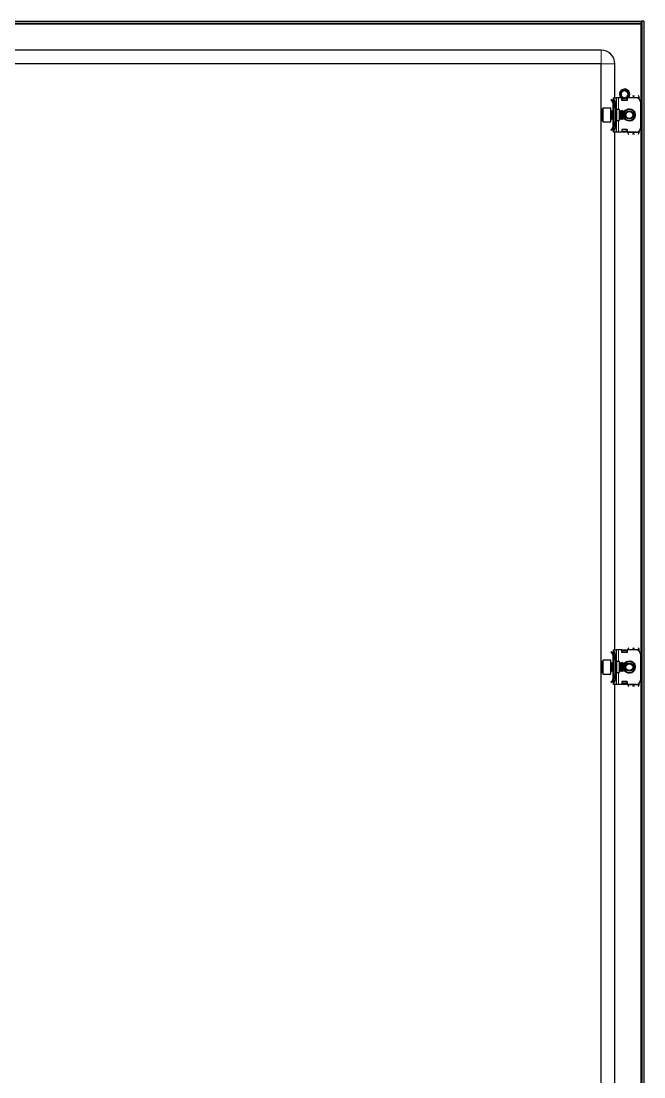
# Model space of a CAD drawing. Header units: millimetres. Extents: x -389 to 1844, y -624 to 1170.
# Drawn here: x 1393 to 1844, y 273 to 1038 of the extents above; entities that cross this region are included whole.
import ezdxf

# ---------------------------------------------------------------- set-up
doc = ezdxf.new("R2010")
doc.units = ezdxf.units.MM

msp = doc.modelspace()

# ---------------------------------------------------------------- linework, layer by layer
at = {"color": 7, "linetype": 'Continuous', "lineweight": 25}
for p, q in [((899.54, 1037.85), (1842.14, 1037.85)), ((899.54, 1036.35), (1842.14, 1036.35)), ((1841.98, 1036.35), (1841.74, 1035.75)), ((1842.14, 1036.35), (1842.14, 1037.85)), ((1842.34, 1037.85), (1842.34, -523.15)), ((1843.84, 1037.85), (1842.34, 1037.85)), ((1843.84, 1037.85), (1843.84, -523.15)), ((1812.84, 1016.85), (1383.34, 1016.85)), ((1812.84, 1006.85), (928.84, 1006.85)), ((1812.84, -492.15), (1812.84, 1006.85)), ((1822.84, 982.35), (1822.84, 1006.85)), ((1827.64, 986.89), (1827.61, 986.85)), ((1828.22, 987.38), (1828.42, 987.49)), ((1828.39, 987.48), (1828.35, 987.46)), ((1828.4, 987.41), (1828.35, 987.46)), ((1828.39, 987.48), (1828.62, 987.56)), ((1828.58, 987.57), (1828.53, 987.55)), ((1828.77, 987.65), (1828.72, 987.64)), ((1828.77, 987.65), (1828.99, 987.73)), ((1828.96, 987.72), (1828.91, 987.71)), ((1829.15, 987.77), (1829.1, 987.76)), ((1830.04, 987.85), (1829.29, 987.78)), ((1831.54, 987.33), (1831.49, 987.36)), ((1831.7, 987.21), (1831.66, 987.24)), ((1831.86, 987.07), (1831.82, 987.11)), ((1832, 986.93), (1831.97, 986.97)), ((1832, 986.93), (1832.12, 986.8)), ((1832.11, 986.81), (1832.1, 986.83)), ((1820.28, 980.99), (1819.93, 980.64)), ((1820.9, 979.66), (1819.93, 980.64)), ((1821.25, 980.02), (1820.28, 980.99)), ((1820.9, 979.66), (1821.25, 980.02)), ((1821.34, 980.35), (1821.34, 979.96)), ((1821.63, 981.06), (1821.84, 981.27)), ((1821.84, 982.35), (1823.84, 982.35)), ((1821.84, 981.59), (1821.84, 982.35)), ((1821.84, 958.12), (1821.84, 981.59)), ((1822.84, 979.35), (1822.84, 960.35)), ((1823.84, 982.35), (1823.84, 979.35)), ((1825.34, 982.35), (1823.84, 982.35)), ((1823.84, 979.35), (1823.84, 960.35)), ((1827.84, 982.35), (1825.34, 982.35)), ((1826.84, 984.95), (1826.87, 985.2)), ((1826.84, 984.74), (1826.87, 984.98)), ((1826.84, 984.95), (1826.84, 984.9)), ((1826.84, 984.74), (1826.84, 984.69)), ((1826.86, 985.15), (1826.85, 985.1)), ((1826.86, 984.54), (1826.86, 984.5)), ((1826.88, 985.36), (1826.88, 985.31)), ((1826.88, 984.35), (1826.89, 984.31)), ((1826.92, 985.56), (1826.91, 985.51)), ((1826.92, 985.56), (1827, 985.79)), ((1826.92, 984.17), (1826.93, 984.13)), ((1826.98, 985.75), (1826.96, 985.7)), ((1826.97, 983.99), (1826.98, 983.95)), ((1827.03, 983.82), (1827.03, 983.81)), ((1827.61, 982.84), (1827.65, 982.81)), ((1827.75, 982.7), (1827.78, 982.67)), ((1827.84, 980.35), (1827.84, 982.35)), ((1828.09, 981.54), (1827.84, 981.68)), ((1831.84, 980.35), (1827.84, 980.35)), ((1827.9, 982.57), (1827.94, 982.54)), ((1828.06, 982.44), (1828.1, 982.41)), ((1828.09, 981.97), (1828.43, 982.22)), ((1828.59, 981.97), (1828.09, 981.62)), ((1828.09, 981.62), (1828.09, 981.97)), ((1828.09, 980.71), (1828.09, 981.62)), ((1828.09, 980.35), (1828.09, 980.71)), ((1828.23, 982.32), (1828.27, 982.3)), ((1828.41, 982.22), (1828.45, 982.19)), ((1828.59, 981.97), (1828.99, 981.97)), ((1828.77, 982.05), (1828.81, 982.04)), ((1828.94, 981.99), (1828.99, 981.98)), ((1829.12, 981.94), (1829.16, 981.93)), ((1830.29, 981.89), (1830.11, 981.87)), ((1830.44, 981.91), (1830.48, 981.92)), ((1830.68, 981.97), (1831.09, 981.97)), ((1831.59, 981.62), (1831.09, 981.97)), ((1831.38, 982.28), (1831.11, 982.15)), ((1831.19, 982.26), (1831.59, 981.97)), ((1831.59, 981.97), (1831.59, 981.62)), ((1831.59, 981.62), (1831.59, 980.71)), ((1831.59, 980.71), (1831.59, 980.35)), ((1831.84, 981.68), (1831.64, 981.56)), ((1831.64, 981.56), (1831.64, 980.35)), ((1831.84, 980.35), (1831.84, 982.35)), ((1838.34, 982.35), (1831.84, 982.35)), ((1832.11, 982.89), (1831.94, 982.76)), ((1832.08, 982.92), (1831.96, 982.73)), ((1832.13, 985.72), (1832.3, 985.31)), ((1832.61, 983.74), (1832.51, 983.55)), ((1832.62, 983.73), (1832.52, 983.55)), ((1832.68, 983.87), (1832.69, 983.92)), ((1832.73, 984.05), (1832.74, 984.1)), ((1832.78, 985.45), (1832.77, 985.49)), ((1832.83, 984.66), (1832.77, 984.35)), ((1832.78, 984.25), (1832.79, 984.3)), ((1832.81, 984.45), (1832.82, 984.5)), ((1832.83, 984.66), (1832.84, 984.71)), ((1832.84, 984.85), (1832.84, 984.85)), ((1840.34, 981.59), (1840.34, 982.6)), ((1841.34, 979.35), (1841.34, 960.35)), ((1813.84, 965.45), (1813.84, 974.25)), ((1819.84, 974.85), (1814.44, 974.85)), ((1819.84, 964.85), (1819.84, 974.85)), ((1820.45, 972.85), (1820.09, 972.85)), ((1820.84, 972.3), (1820.45, 972.85)), ((1820.45, 972.38), (1820.45, 972.85)), ((1820.45, 966.85), (1820.45, 972.38)), ((1821.23, 972.85), (1820.84, 972.3)), ((1820.84, 971.91), (1820.84, 972.3)), ((1820.84, 967.41), (1820.84, 971.91)), ((1821.45, 972.85), (1821.23, 972.85)), ((1821.23, 972.38), (1821.23, 972.85)), ((1821.23, 966.85), (1821.23, 972.38)), ((1821.34, 978.6), (1821.84, 978.6)), ((1821.34, 978.6), (1821.34, 975.1)), ((1821.84, 975.1), (1821.34, 975.1)), ((1821.34, 975.1), (1821.34, 972.85)), ((1821.84, 972.3), (1821.45, 972.85)), ((1821.45, 972.38), (1821.45, 972.85)), ((1821.45, 966.85), (1821.45, 972.38)), ((1821.84, 978.6), (1821.84, 975.1)), ((1825.84, 973.85), (1824.34, 973.85)), ((1825.84, 973.85), (1825.84, 965.85)), ((1826.23, 972.85), (1825.84, 972.3)), ((1826.45, 972.85), (1826.23, 972.85)), ((1826.23, 972.38), (1826.23, 972.85)), ((1826.23, 966.85), (1826.23, 972.38)), ((1826.84, 972.3), (1826.45, 972.85)), ((1826.45, 972.38), (1826.45, 972.85)), ((1826.45, 966.85), (1826.45, 972.38)), ((1827.23, 972.85), (1826.84, 972.3)), ((1826.84, 971.91), (1826.84, 972.3)), ((1826.84, 967.41), (1826.84, 971.91)), ((1827.45, 972.85), (1827.23, 972.85)), ((1827.23, 972.38), (1827.23, 972.85)), ((1827.23, 966.85), (1827.23, 972.38)), ((1827.84, 972.3), (1827.45, 972.85)), ((1827.45, 972.38), (1827.45, 972.85)), ((1827.45, 966.85), (1827.45, 972.38)), ((1828.23, 972.85), (1827.84, 972.3)), ((1827.84, 971.91), (1827.84, 972.3)), ((1827.84, 967.41), (1827.84, 971.91)), ((1828.45, 972.85), (1828.23, 972.85)), ((1828.23, 972.38), (1828.23, 972.85)), ((1828.23, 966.85), (1828.23, 972.38)), ((1828.84, 972.3), (1828.45, 972.85)), ((1828.45, 972.38), (1828.45, 972.85)), ((1828.45, 966.85), (1828.45, 972.38)), ((1829.23, 972.85), (1828.84, 972.3)), ((1828.84, 971.91), (1828.84, 972.3)), ((1828.84, 967.41), (1828.84, 971.91)), ((1829.29, 972.85), (1829.23, 972.85)), ((1829.23, 972.38), (1829.23, 972.85)), ((1829.23, 966.85), (1829.23, 972.38)), ((1829.84, 972.3), (1829.29, 972.85)), ((1829.29, 966.85), (1829.29, 972.85)), ((1829.84, 967.41), (1829.84, 972.3)), ((1814.44, 964.85), (1819.84, 964.85)), ((1820.09, 966.85), (1820.45, 966.85)), ((1820.45, 966.85), (1820.84, 967.41)), ((1820.84, 967.41), (1821.23, 966.85)), ((1821.23, 966.85), (1821.45, 966.85)), ((1821.34, 966.85), (1821.34, 964.6)), ((1821.34, 964.6), (1821.84, 964.6)), ((1821.34, 964.6), (1821.34, 961.1)), ((1821.45, 966.85), (1821.84, 967.41)), ((1821.84, 964.6), (1821.84, 961.1)), ((1824.34, 965.85), (1825.84, 965.85)), ((1825.84, 967.41), (1826.23, 966.85)), ((1826.23, 966.85), (1826.45, 966.85)), ((1826.45, 966.85), (1826.84, 967.41)), ((1826.84, 967.41), (1827.23, 966.85)), ((1827.23, 966.85), (1827.45, 966.85)), ((1827.45, 966.85), (1827.84, 967.41)), ((1827.84, 967.41), (1828.23, 966.85)), ((1828.23, 966.85), (1828.45, 966.85)), ((1828.45, 966.85), (1828.84, 967.41)), ((1828.84, 967.41), (1829.23, 966.85)), ((1829.23, 966.85), (1829.29, 966.85)), ((1829.29, 966.85), (1829.84, 967.41)), ((1820.9, 960.04), (1819.93, 959.07)), ((1820.28, 958.71), (1819.93, 959.07)), ((1821.25, 959.69), (1820.28, 958.71)), ((1820.9, 960.04), (1821.25, 959.69)), ((1821.34, 961.1), (1821.84, 961.1)), ((1821.34, 959.35), (1821.34, 959.81)), ((1821.84, 958.44), (1821.63, 958.65)), ((1821.84, 957.35), (1821.84, 958.12)), ((1823.84, 957.35), (1821.84, 957.35)), ((1822.84, 582.35), (1822.84, 957.35)), ((1823.84, 960.35), (1823.84, 957.35)), ((1825.34, 957.35), (1823.84, 957.35)), ((1827.84, 957.35), (1825.34, 957.35)), ((1831.84, 959.35), (1827.84, 959.35)), ((1827.84, 959.35), (1827.84, 957.35)), ((1828.09, 959), (1828.09, 959.35)), ((1828.09, 958.09), (1828.09, 959)), ((1828.09, 958.09), (1828.59, 957.73)), ((1828.09, 957.73), (1828.09, 958.09)), ((1828.59, 957.38), (1828.09, 957.73)), ((1831.09, 957.73), (1828.59, 957.73)), ((1828.59, 957.73), (1828.59, 957.38)), ((1831.09, 957.38), (1828.59, 957.38)), ((1831.09, 957.73), (1831.59, 958.09)), ((1831.09, 957.38), (1831.09, 957.73)), ((1831.59, 957.73), (1831.09, 957.38)), ((1831.59, 959.35), (1831.59, 959)), ((1831.59, 959), (1831.59, 958.09)), ((1831.59, 958.09), (1831.59, 957.73)), ((1831.64, 959.35), (1831.64, 957.47)), ((1831.64, 957.47), (1831.84, 957.47)), ((1831.84, 959.35), (1831.84, 957.35)), ((1838.34, 957.35), (1831.84, 957.35)), ((1832.34, 957.1), (1832.34, 957.35)), ((1840.34, 957.1), (1840.34, 958.12)), ((1821.84, 582.35), (1823.84, 582.35)), ((1821.84, 581.59), (1821.84, 582.35)), ((1821.84, 558.12), (1821.84, 581.59)), ((1823.84, 582.35), (1823.84, 579.35)), ((1825.34, 582.35), (1823.84, 582.35)), ((1827.84, 582.35), (1825.34, 582.35)), ((1827.84, 580.35), (1827.84, 582.35)), ((1828.09, 581.97), (1828.59, 582.33)), ((1828.59, 581.97), (1828.09, 581.62)), ((1828.09, 581.62), (1828.09, 581.97)), ((1828.09, 580.71), (1828.09, 581.62)), ((1828.59, 582.33), (1828.59, 581.97)), ((1828.59, 582.33), (1831.09, 582.33)), ((1828.59, 581.97), (1831.09, 581.97)), ((1831.09, 581.97), (1831.09, 582.33)), ((1831.09, 582.33), (1831.59, 581.97)), ((1831.59, 581.62), (1831.09, 581.97)), ((1831.59, 581.97), (1831.59, 581.62)), ((1831.59, 581.62), (1831.59, 580.71)), ((1831.64, 582.24), (1831.64, 580.35)), ((1831.84, 582.24), (1831.64, 582.24)), ((1831.84, 580.35), (1831.84, 582.35)), ((1838.34, 582.35), (1831.84, 582.35)), ((1832.34, 582.35), (1832.34, 582.6)), ((1840.34, 581.59), (1840.34, 582.6)), ((1813.84, 565.45), (1813.84, 574.25)), ((1819.84, 574.85), (1814.44, 574.85)), ((1819.84, 564.85), (1819.84, 574.85)), ((1820.28, 580.99), (1819.93, 580.64)), ((1820.9, 579.66), (1819.93, 580.64)), ((1821.25, 580.02), (1820.28, 580.99)), ((1820.9, 579.66), (1821.25, 580.02)), ((1821.34, 580.35), (1821.34, 579.96)), ((1821.34, 578.6), (1821.84, 578.6)), ((1821.34, 578.6), (1821.34, 575.1)), ((1821.84, 575.1), (1821.34, 575.1)), ((1821.34, 575.1), (1821.34, 572.85)), ((1821.63, 581.06), (1821.84, 581.27)), ((1821.84, 578.6), (1821.84, 575.1)), ((1822.84, 579.35), (1822.84, 560.35)), ((1823.84, 579.35), (1823.84, 560.35)), ((1825.84, 573.85), (1824.34, 573.85)), ((1825.84, 573.85), (1825.84, 565.85)), ((1831.84, 580.35), (1827.84, 580.35)), ((1828.09, 580.35), (1828.09, 580.71)), ((1831.59, 580.71), (1831.59, 580.35)), ((1841.34, 579.35), (1841.34, 560.35)), ((1820.45, 572.85), (1820.09, 572.85)), ((1820.09, 566.85), (1820.45, 566.85)), ((1820.84, 572.3), (1820.45, 572.85)), ((1820.45, 572.38), (1820.45, 572.85)), ((1820.45, 566.85), (1820.45, 572.38)), ((1820.45, 566.85), (1820.84, 567.41)), ((1821.23, 572.85), (1820.84, 572.3)), ((1820.84, 571.91), (1820.84, 572.3)), ((1820.84, 567.41), (1820.84, 571.91)), ((1820.84, 567.41), (1821.23, 566.85)), ((1821.45, 572.85), (1821.23, 572.85)), ((1821.23, 572.38), (1821.23, 572.85)), ((1821.23, 566.85), (1821.23, 572.38)), ((1821.23, 566.85), (1821.45, 566.85)), ((1821.34, 566.85), (1821.34, 564.6)), ((1821.84, 572.3), (1821.45, 572.85)), ((1821.45, 572.38), (1821.45, 572.85)), ((1821.45, 566.85), (1821.45, 572.38)), ((1821.45, 566.85), (1821.84, 567.41)), ((1826.23, 572.85), (1825.84, 572.3)), ((1825.84, 567.41), (1826.23, 566.85)), ((1826.45, 572.85), (1826.23, 572.85)), ((1826.23, 572.38), (1826.23, 572.85)), ((1826.23, 566.85), (1826.23, 572.38)), ((1826.23, 566.85), (1826.45, 566.85)), ((1826.84, 572.3), (1826.45, 572.85)), ((1826.45, 572.38), (1826.45, 572.85)), ((1826.45, 566.85), (1826.45, 572.38)), ((1826.45, 566.85), (1826.84, 567.41)), ((1827.23, 572.85), (1826.84, 572.3)), ((1826.84, 571.91), (1826.84, 572.3)), ((1826.84, 567.41), (1826.84, 571.91)), ((1826.84, 567.41), (1827.23, 566.85)), ((1827.45, 572.85), (1827.23, 572.85)), ((1827.23, 572.38), (1827.23, 572.85)), ((1827.23, 566.85), (1827.23, 572.38)), ((1827.23, 566.85), (1827.45, 566.85)), ((1827.84, 572.3), (1827.45, 572.85)), ((1827.45, 572.38), (1827.45, 572.85)), ((1827.45, 566.85), (1827.45, 572.38)), ((1827.45, 566.85), (1827.84, 567.41)), ((1828.23, 572.85), (1827.84, 572.3)), ((1827.84, 571.91), (1827.84, 572.3)), ((1827.84, 567.41), (1827.84, 571.91)), ((1827.84, 567.41), (1828.23, 566.85)), ((1828.45, 572.85), (1828.23, 572.85)), ((1828.23, 572.38), (1828.23, 572.85)), ((1828.23, 566.85), (1828.23, 572.38)), ((1828.23, 566.85), (1828.45, 566.85)), ((1828.84, 572.3), (1828.45, 572.85)), ((1828.45, 572.38), (1828.45, 572.85)), ((1828.45, 566.85), (1828.45, 572.38)), ((1828.45, 566.85), (1828.84, 567.41)), ((1829.23, 572.85), (1828.84, 572.3)), ((1828.84, 571.91), (1828.84, 572.3)), ((1828.84, 567.41), (1828.84, 571.91)), ((1828.84, 567.41), (1829.23, 566.85)), ((1829.29, 572.85), (1829.23, 572.85)), ((1829.23, 572.38), (1829.23, 572.85)), ((1829.23, 566.85), (1829.23, 572.38)), ((1829.23, 566.85), (1829.29, 566.85)), ((1829.84, 572.3), (1829.29, 572.85)), ((1829.29, 566.85), (1829.29, 572.85)), ((1829.29, 566.85), (1829.84, 567.41)), ((1829.84, 567.41), (1829.84, 572.3)), ((1814.44, 564.85), (1819.84, 564.85)), ((1820.9, 560.04), (1819.93, 559.07)), ((1820.28, 558.71), (1819.93, 559.07)), ((1821.25, 559.69), (1820.28, 558.71)), ((1820.9, 560.04), (1821.25, 559.69)), ((1821.34, 564.6), (1821.84, 564.6)), ((1821.34, 564.6), (1821.34, 561.1)), ((1821.34, 561.1), (1821.84, 561.1)), ((1821.34, 559.35), (1821.34, 559.81)), ((1821.84, 558.44), (1821.63, 558.65)), ((1821.84, 564.6), (1821.84, 561.1)), ((1823.84, 560.35), (1823.84, 557.35)), ((1824.34, 565.85), (1825.84, 565.85)), ((1831.84, 559.35), (1827.84, 559.35)), ((1827.84, 559.35), (1827.84, 557.35)), ((1828.09, 559), (1828.09, 559.35)), ((1828.09, 558.09), (1828.09, 559)), ((1831.59, 559.35), (1831.59, 559)), ((1831.59, 559), (1831.59, 558.09)), ((1831.64, 559.35), (1831.64, 557.47)), ((1831.84, 559.35), (1831.84, 557.35)), ((1821.84, 557.35), (1821.84, 558.12)), ((1823.84, 557.35), (1821.84, 557.35)), ((1822.84, -42.65), (1822.84, 557.35)), ((1825.34, 557.35), (1823.84, 557.35)), ((1827.84, 557.35), (1825.34, 557.35)), ((1828.09, 558.09), (1828.59, 557.73)), ((1828.09, 557.73), (1828.09, 558.09)), ((1828.59, 557.38), (1828.09, 557.73)), ((1831.09, 557.73), (1828.59, 557.73)), ((1828.59, 557.73), (1828.59, 557.38)), ((1831.09, 557.38), (1828.59, 557.38)), ((1831.09, 557.73), (1831.59, 558.09)), ((1831.09, 557.38), (1831.09, 557.73)), ((1831.59, 557.73), (1831.09, 557.38)), ((1831.59, 558.09), (1831.59, 557.73)), ((1831.64, 557.47), (1831.84, 557.47)), ((1838.34, 557.35), (1831.84, 557.35)), ((1832.34, 557.1), (1832.34, 557.35)), ((1840.34, 557.1), (1840.34, 558.12))]:
    msp.add_line(p, q, dxfattribs=at)
at = {"color": 8, "linetype": 'Continuous', "lineweight": 18}
for p, q in [((899.94, 1035.75), (1841.74, 1035.75)), ((1841.74, 1035.75), (1841.74, -521.05)), ((1812.84, 1006.85), (1812.84, 1016.85)), ((1812.84, 1006.85), (1822.84, 1006.85)), ((1821.84, 980.35), (1821.34, 980.35)), ((1821.84, 980.85), (1821.63, 981.06)), ((1823.84, 979.35), (1822.84, 979.35)), ((1825.34, 982.35), (1825.34, 973.85)), ((1831.59, 980.71), (1828.09, 980.71)), ((1832.84, 982.6), (1836.34, 982.6)), ((1840.34, 982.6), (1836.34, 982.6)), ((1814.44, 974.85), (1814.44, 964.85)), ((1820.09, 972.85), (1820.09, 968.24)), ((1824.34, 973.85), (1824.34, 965.85)), ((1820.09, 968.24), (1820.09, 966.85)), ((1825.34, 965.85), (1825.34, 957.35)), ((1821.84, 959.35), (1821.34, 959.35)), ((1821.84, 958.85), (1821.63, 958.65)), ((1822.84, 960.35), (1823.84, 960.35)), ((1828.09, 959), (1831.59, 959)), ((1836.34, 957.1), (1832.34, 957.1)), ((1840.34, 957.1), (1836.34, 957.1)), ((1825.34, 582.35), (1825.34, 573.85)), ((1832.34, 582.6), (1836.34, 582.6)), ((1840.34, 582.6), (1836.34, 582.6)), ((1814.44, 574.85), (1814.44, 564.85)), ((1821.84, 580.35), (1821.34, 580.35)), ((1821.84, 580.85), (1821.63, 581.06)), ((1823.84, 579.35), (1822.84, 579.35)), ((1824.34, 573.85), (1824.34, 565.85)), ((1831.59, 580.71), (1828.09, 580.71)), ((1820.09, 572.85), (1820.09, 568.24)), ((1820.09, 568.24), (1820.09, 566.85)), ((1821.84, 559.35), (1821.34, 559.35)), ((1821.84, 558.85), (1821.63, 558.65)), ((1822.84, 560.35), (1823.84, 560.35)), ((1825.34, 565.85), (1825.34, 557.35)), ((1828.09, 559), (1831.59, 559)), ((1836.34, 557.1), (1832.34, 557.1)), ((1840.34, 557.1), (1836.34, 557.1))]:
    msp.add_line(p, q, dxfattribs=at)
at = {"color": 7, "linetype": 'Continuous', "lineweight": 25}
for centre, radius in [((1833.34, 969.85), 3), ((1833.34, 969.85), 2.76), ((1833.34, 969.85), 2.45), ((1833.34, 569.85), 3), ((1833.34, 569.85), 2.76), ((1833.34, 569.85), 2.45)]:
    msp.add_circle(centre, radius, dxfattribs=at)
for centre, radius, start, end in [((1812.84, 1006.85), 10, 0, 90), ((1829.84, 984.85), 3.75, 0, 221.81031), ((1829.84, 984.85), 2.5, 108.59442, 168.59442), ((1829.84, 984.85), 2.5, 75.88813, 108.59442), ((1829.84, 984.85), 3, 59.92857, 86.21929), ((1829.84, 984.85), 3, 360, 40.74374), ((1822.34, 980.35), 1, 135, 180), ((1819.84, 979.35), 3, 360, 48.18969), ((1829.84, 984.85), 2.5, 168.59442, 228.59442), ((1829.84, 984.85), 2.5, 228.59442, 288.59442), ((1829.84, 984.85), 2.5, 288.59442, 348.59442), ((1829.84, 984.85), 2.5, 348.59442, 10.51652), ((1829.84, 984.85), 3.75, 318.18969, 0), ((1838.34, 979.35), 3, 360, 90), ((1814.44, 974.25), 0.6, 90, 180), ((1820.09, 973.1), 0.25, 180, 270), ((1824.34, 974.35), 0.5, 180, 270), ((1833.34, 969.85), 4, 270, 151.04498), ((1814.44, 965.45), 0.6, 180, 270), ((1820.09, 966.6), 0.25, 90, 180), ((1824.34, 965.35), 0.5, 90, 180), ((1833.34, 969.85), 4, 208.95502, 270), ((1822.34, 959.35), 1, 180, 225), ((1819.84, 960.35), 3, 311.81031, 360), ((1838.34, 960.35), 3, 270, 360), ((1819.84, 579.35), 3, 360, 48.18969), ((1838.34, 579.35), 3, 360, 90), ((1814.44, 574.25), 0.6, 90, 180), ((1822.34, 580.35), 1, 135, 180), ((1824.34, 574.35), 0.5, 180, 270), ((1833.34, 569.85), 4, 270, 151.04498), ((1820.09, 573.1), 0.25, 180, 270), ((1820.09, 566.6), 0.25, 90, 180), ((1833.34, 569.85), 4, 208.95502, 270), ((1814.44, 565.45), 0.6, 180, 270), ((1822.34, 559.35), 1, 180, 225), ((1819.84, 560.35), 3, 311.81031, 360), ((1824.34, 565.35), 0.5, 90, 180), ((1838.34, 560.35), 3, 270, 360)]:
    msp.add_arc(centre, radius, start, end, dxfattribs=at)
at = {"color": 8, "linetype": 'Continuous', "lineweight": 18}
for centre, start, end in [((1833.34, 969.85), 215.46217, 90), ((1833.34, 969.85), 90, 144.53783), ((1833.34, 569.85), 215.46217, 90), ((1833.34, 569.85), 90, 144.53783)]:
    msp.add_arc(centre, 4.5, start, end, dxfattribs=at)
at = {"color": 7, "linetype": 'Continuous', "lineweight": 25}
msp.add_open_spline([(1841.74, 1035.75), (1841.77, 1035.83), (1841.84, 1035.99), (1841.94, 1036.19), (1842.04, 1036.33), (1842.11, 1036.34), (1842.14, 1036.35)], degree=3, dxfattribs=at)
for points, knots in [([(1842.34, 1037.85), (1842.33, 1037.67), (1842.31, 1037.31), (1842.22, 1036.94), (1842.14, 1036.74), (1842.14, 1036.74)], [0, 0, 0, 0, 0.48755, 0.97507, 1, 1, 1, 1]), ([(1828.38, 987.41), (1828.31, 987.36), (1827.96, 987.13), (1827.47, 986.62), (1827.24, 986.07), (1827.14, 985.82)], [0, 0, 0, 0, 0.128781, 0.613629, 1, 1, 1, 1]), ([(1829.04, 987.22), (1829.03, 987.22), (1828.98, 987.2), (1828.9, 987.19), (1828.81, 987.19), (1828.72, 987.2), (1828.63, 987.23), (1828.55, 987.27), (1828.47, 987.31), (1828.42, 987.36), (1828.39, 987.4), (1828.38, 987.41)], [0, 0, 0, 0, 0.0429601, 0.1733, 0.2742626, 0.4010814, 0.5277159, 0.6542588, 0.7807587, 0.9368521, 1, 1, 1, 1]), ([(1828.39, 987.48), (1828.42, 987.46), (1828.48, 987.42), (1828.55, 987.35), (1828.59, 987.29), (1828.61, 987.25), (1828.61, 987.24)], [0, 0, 0, 0, 0.319514, 0.608493, 0.891527, 1, 1, 1, 1]), ([(1828.69, 987.22), (1828.69, 987.22), (1828.69, 987.25), (1828.67, 987.32), (1828.64, 987.41), (1828.59, 987.49), (1828.55, 987.53), (1828.53, 987.55)], [0, 0, 0, 0, 0.00279, 0.269575, 0.536371, 0.765499, 1, 1, 1, 1]), ([(1828.58, 987.57), (1828.6, 987.55), (1828.66, 987.51), (1828.72, 987.43), (1828.76, 987.35), (1828.79, 987.27), (1828.79, 987.22), (1828.8, 987.2)], [0, 0, 0, 0, 0.234253, 0.442787, 0.646465, 0.841043, 1, 1, 1, 1]), ([(1828.83, 987.19), (1828.83, 987.22), (1828.84, 987.29), (1828.84, 987.38), (1828.81, 987.48), (1828.77, 987.56), (1828.74, 987.61), (1828.72, 987.64)], [0, 0, 0, 0, 0.181695, 0.396783, 0.61186, 0.803681, 1, 1, 1, 1]), ([(1828.77, 987.65), (1828.79, 987.63), (1828.84, 987.58), (1828.89, 987.5), (1828.93, 987.42), (1828.94, 987.33), (1828.94, 987.26), (1828.93, 987.22), (1828.93, 987.2)], [0, 0, 0, 0, 0.208724, 0.39105, 0.568219, 0.73683, 0.894853, 1, 1, 1, 1]), ([(1828.95, 987.2), (1828.95, 987.21), (1828.97, 987.25), (1828.99, 987.32), (1829, 987.42), (1828.99, 987.52), (1828.96, 987.62), (1828.93, 987.68), (1828.91, 987.71)], [0, 0, 0, 0, 0.043388, 0.23288, 0.422274, 0.611632, 0.803279, 1, 1, 1, 1]), ([(1828.96, 987.72), (1828.98, 987.69), (1829.02, 987.64), (1829.06, 987.55), (1829.08, 987.47), (1829.08, 987.39), (1829.07, 987.31), (1829.06, 987.26), (1829.04, 987.23), (1829.04, 987.22)], [0, 0, 0, 0, 0.198483, 0.367712, 0.531083, 0.685778, 0.830503, 0.965152, 1, 1, 1, 1]), ([(1829.29, 987.78), (1829.3, 987.76), (1829.32, 987.71), (1829.34, 987.64), (1829.34, 987.56), (1829.32, 987.48), (1829.28, 987.4), (1829.22, 987.32), (1829.13, 987.26), (1829.07, 987.23), (1829.04, 987.22)], [0, 0, 0, 0, 0.098631, 0.238541, 0.378532, 0.49895, 0.601027, 0.777401, 0.9101, 1, 1, 1, 1]), ([(1829.06, 987.24), (1829.07, 987.26), (1829.1, 987.31), (1829.13, 987.4), (1829.15, 987.5), (1829.15, 987.63), (1829.12, 987.71), (1829.1, 987.76)], [0, 0, 0, 0, 0.13286, 0.29106, 0.491007, 0.69089, 1, 1, 1, 1]), ([(1829.15, 987.77), (1829.16, 987.75), (1829.19, 987.69), (1829.22, 987.61), (1829.23, 987.53), (1829.22, 987.45), (1829.19, 987.36), (1829.15, 987.3), (1829.12, 987.26)], [0, 0, 0, 0, 0.16279, 0.324686, 0.479688, 0.626058, 0.76302, 1, 1, 1, 1]), ([(1829.14, 987.27), (1829.15, 987.28), (1829.18, 987.3), (1829.21, 987.36), (1829.26, 987.44), (1829.29, 987.53), (1829.3, 987.62), (1829.3, 987.71), (1829.3, 987.76), (1829.29, 987.78)], [0, 0, 0, 0, 0.036757, 0.196192, 0.355485, 0.51469, 0.719746, 0.882005, 1, 1, 1, 1]), ([(1830.45, 987.28), (1830.73, 987.23), (1831.03, 987.17), (1831.3, 987.04), (1831.31, 987.04)], [0, 0, 0, 0, 0.965671, 1, 1, 1, 1]), ([(1830.45, 987.28), (1830.54, 987.24), (1830.68, 987.18), (1830.81, 987.11), (1830.85, 987.09)], [0, 0, 0, 0, 0.681733, 1, 1, 1, 1]), ([(1830.85, 987.09), (1830.92, 987.05), (1831.24, 986.89), (1831.76, 986.48), (1832.01, 985.97), (1832.13, 985.72)], [0, 0, 0, 0, 0.130652, 0.560007, 1, 1, 1, 1]), ([(1831.31, 987.04), (1831.3, 987.06), (1831.29, 987.1), (1831.28, 987.18), (1831.29, 987.27), (1831.3, 987.36), (1831.33, 987.42), (1831.34, 987.45)], [0, 0, 0, 0, 0.113604, 0.31095, 0.508229, 0.75166, 1, 1, 1, 1]), ([(1831.36, 987.44), (1831.36, 987.4), (1831.36, 987.33), (1831.33, 987.24), (1831.31, 987.18), (1831.29, 987.15), (1831.29, 987.15)], [0, 0, 0, 0, 0.357139, 0.680979, 0.998183, 1, 1, 1, 1]), ([(1831.3, 987.06), (1831.32, 987.08), (1831.37, 987.12), (1831.43, 987.19), (1831.47, 987.27), (1831.49, 987.33), (1831.49, 987.36)], [0, 0, 0, 0, 0.2282538, 0.5103507, 0.7523188, 1, 1, 1, 1]), ([(1831.91, 986.64), (1831.89, 986.63), (1831.85, 986.62), (1831.76, 986.61), (1831.66, 986.63), (1831.58, 986.67), (1831.5, 986.72), (1831.41, 986.8), (1831.34, 986.92), (1831.32, 987), (1831.31, 987.04)], [0, 0, 0, 0, 0.073646, 0.169563, 0.351373, 0.438893, 0.519676, 0.682906, 0.8512, 1, 1, 1, 1]), ([(1831.54, 987.33), (1831.53, 987.29), (1831.52, 987.22), (1831.49, 987.13), (1831.44, 987.05), (1831.39, 986.99), (1831.35, 986.96), (1831.33, 986.95)], [0, 0, 0, 0, 0.240212, 0.454711, 0.664287, 0.864517, 1, 1, 1, 1]), ([(1831.35, 986.92), (1831.37, 986.93), (1831.43, 986.95), (1831.51, 987.01), (1831.58, 987.08), (1831.63, 987.15), (1831.65, 987.21), (1831.66, 987.24)], [0, 0, 0, 0, 0.172104, 0.391099, 0.610089, 0.802801, 1, 1, 1, 1]), ([(1831.7, 987.21), (1831.69, 987.17), (1831.68, 987.1), (1831.64, 987.02), (1831.58, 986.95), (1831.52, 986.89), (1831.46, 986.85), (1831.41, 986.84), (1831.4, 986.84)], [0, 0, 0, 0, 0.209239, 0.392702, 0.571062, 0.740844, 0.899958, 1, 1, 1, 1]), ([(1831.41, 986.81), (1831.42, 986.81), (1831.46, 986.82), (1831.54, 986.85), (1831.63, 986.89), (1831.71, 986.95), (1831.77, 987.02), (1831.81, 987.08), (1831.82, 987.11)], [0, 0, 0, 0, 0.0505, 0.241124, 0.431653, 0.622154, 0.808692, 1, 1, 1, 1]), ([(1831.86, 987.07), (1831.85, 987.04), (1831.82, 986.98), (1831.77, 986.9), (1831.71, 986.84), (1831.64, 986.79), (1831.56, 986.76), (1831.51, 986.75), (1831.48, 986.75), (1831.47, 986.75)], [0, 0, 0, 0, 0.198035, 0.367663, 0.531495, 0.686664, 0.831818, 0.981917, 1, 1, 1, 1]), ([(1831.49, 986.73), (1831.49, 986.73), (1831.53, 986.73), (1831.59, 986.74), (1831.68, 986.76), (1831.76, 986.79), (1831.84, 986.84), (1831.91, 986.89), (1831.95, 986.94), (1831.97, 986.97)], [0, 0, 0, 0, 0.018281, 0.175639, 0.332896, 0.490097, 0.647274, 0.821632, 1, 1, 1, 1]), ([(1832, 986.93), (1831.99, 986.91), (1831.96, 986.86), (1831.9, 986.79), (1831.83, 986.74), (1831.76, 986.7), (1831.69, 986.68), (1831.61, 986.68), (1831.56, 986.69), (1831.54, 986.69)], [0, 0, 0, 0, 0.159446, 0.318034, 0.469983, 0.61348, 0.747649, 0.872856, 1, 1, 1, 1]), ([(1831.55, 986.68), (1831.58, 986.67), (1831.64, 986.66), (1831.72, 986.66), (1831.8, 986.67), (1831.89, 986.69), (1831.99, 986.74), (1832.06, 986.8), (1832.1, 986.83)], [0, 0, 0, 0, 0.149407, 0.278563, 0.407661, 0.536722, 0.727045, 1, 1, 1, 1]), ([(1832.11, 986.81), (1832.1, 986.79), (1832.06, 986.74), (1832, 986.68), (1831.95, 986.65), (1831.91, 986.64), (1831.91, 986.64)], [0, 0, 0, 0, 0.315056, 0.630194, 0.945514, 1, 1, 1, 1]), ([(1821.34, 978.6), (1821.32, 978.79), (1821.29, 979.08), (1821.1, 979.44), (1820.97, 979.59), (1820.9, 979.66)], [0, 0, 0, 0, 0.485042, 0.738404, 1, 1, 1, 1]), ([(1821.84, 978.6), (1821.82, 978.85), (1821.76, 979.33), (1821.48, 979.79), (1821.28, 979.99), (1821.25, 980.02)], [0, 0, 0, 0, 0.461863, 0.923726, 1, 1, 1, 1]), ([(1826.84, 984.95), (1826.87, 984.96), (1826.94, 984.99), (1827.03, 985.02), (1827.12, 985.02), (1827.17, 985.01), (1827.19, 985.01)], [0, 0, 0, 0, 0.293779, 0.558982, 0.818494, 1, 1, 1, 1]), ([(1827.07, 984.92), (1827.05, 984.92), (1827, 984.93), (1826.93, 984.92), (1826.87, 984.91), (1826.84, 984.9)], [0, 0, 0, 0, 0.236131, 0.613435, 1, 1, 1, 1]), ([(1827.61, 982.84), (1827.49, 982.99), (1827.21, 983.34), (1826.92, 984), (1826.87, 984.51), (1826.84, 984.77)], [0, 0, 0, 0, 0.274163, 0.639603, 1, 1, 1, 1]), ([(1827.24, 985.05), (1827.23, 985.06), (1827.2, 985.08), (1827.12, 985.1), (1827.03, 985.12), (1826.94, 985.12), (1826.88, 985.11), (1826.85, 985.1)], [0, 0, 0, 0, 0.050156, 0.304513, 0.55888, 0.776903, 1, 1, 1, 1]), ([(1826.95, 984.11), (1826.94, 984.15), (1826.87, 984.3), (1826.86, 984.46), (1826.85, 984.58)], [0, 0, 0, 0, 0.28291, 1, 1, 1, 1]), ([(1826.86, 985.15), (1826.89, 985.17), (1826.95, 985.19), (1827.05, 985.2), (1827.14, 985.2), (1827.22, 985.18), (1827.28, 985.16), (1827.3, 985.14), (1827.3, 985.14)], [0, 0, 0, 0, 0.227908, 0.430276, 0.627707, 0.816134, 0.99284, 1, 1, 1, 1]), ([(1826.88, 985.36), (1826.92, 985.37), (1826.98, 985.39), (1827.08, 985.39), (1827.17, 985.37), (1827.25, 985.34), (1827.31, 985.3), (1827.35, 985.27), (1827.36, 985.25)], [0, 0, 0, 0, 0.205811, 0.38496, 0.558827, 0.724121, 0.878934, 1, 1, 1, 1]), ([(1827.32, 985.17), (1827.29, 985.19), (1827.24, 985.23), (1827.15, 985.28), (1827.06, 985.31), (1826.97, 985.32), (1826.91, 985.31), (1826.88, 985.31)], [0, 0, 0, 0, 0.19243, 0.403622, 0.614801, 0.805152, 1, 1, 1, 1]), ([(1827.35, 985.3), (1827.32, 985.33), (1827.28, 985.37), (1827.2, 985.43), (1827.11, 985.48), (1827.02, 985.5), (1826.95, 985.51), (1826.91, 985.51)], [0, 0, 0, 0, 0.183111, 0.381533, 0.579913, 0.787111, 1, 1, 1, 1]), ([(1826.92, 985.56), (1826.96, 985.56), (1827.03, 985.57), (1827.12, 985.56), (1827.2, 985.53), (1827.27, 985.49), (1827.33, 985.44), (1827.36, 985.4), (1827.38, 985.38)], [0, 0, 0, 0, 0.207037, 0.38272, 0.55212, 0.712365, 0.86221, 1, 1, 1, 1]), ([(1827.38, 985.39), (1827.37, 985.41), (1827.35, 985.46), (1827.3, 985.52), (1827.22, 985.59), (1827.14, 985.65), (1827.05, 985.68), (1826.99, 985.7), (1826.96, 985.7)], [0, 0, 0, 0, 0.112687, 0.266978, 0.464332, 0.661607, 0.829157, 1, 1, 1, 1]), ([(1827.15, 983.56), (1827.13, 983.58), (1827.04, 983.72), (1827, 983.88), (1826.96, 984.01)], [0, 0, 0, 0, 0.192577, 1, 1, 1, 1]), ([(1826.97, 985.68), (1826.97, 985.71), (1826.99, 985.82), (1827.04, 985.92), (1827.08, 986)], [0, 0, 0, 0, 0.218168, 1, 1, 1, 1]), ([(1826.98, 985.75), (1827.01, 985.74), (1827.07, 985.74), (1827.15, 985.72), (1827.22, 985.68), (1827.29, 985.63), (1827.34, 985.58), (1827.37, 985.52), (1827.39, 985.48), (1827.4, 985.46)], [0, 0, 0, 0, 0.164802, 0.328662, 0.485343, 0.633184, 0.771489, 0.900657, 1, 1, 1, 1]), ([(1827.39, 985.35), (1827.38, 985.32), (1827.36, 985.24), (1827.31, 985.14), (1827.24, 985.05), (1827.18, 984.99), (1827.11, 984.94), (1827.05, 984.91), (1827.01, 984.9), (1827, 984.89)], [0, 0, 0, 0, 0.125166, 0.336769, 0.488675, 0.640371, 0.791962, 0.943503, 1, 1, 1, 1]), ([(1827, 984.89), (1827.01, 984.82), (1827.03, 984.43), (1827.2, 983.76), (1827.57, 983.28), (1827.74, 983.06)], [0, 0, 0, 0, 0.108003, 0.585763, 1, 1, 1, 1]), ([(1827.14, 985.82), (1827.14, 985.82), (1827.17, 985.81), (1827.23, 985.78), (1827.29, 985.74), (1827.33, 985.68), (1827.37, 985.61), (1827.4, 985.5), (1827.4, 985.41), (1827.39, 985.36), (1827.39, 985.35)], [0, 0, 0, 0, 0.022761, 0.192243, 0.346896, 0.477535, 0.588677, 0.783334, 0.968624, 1, 1, 1, 1]), ([(1827.41, 985.42), (1827.4, 985.45), (1827.39, 985.52), (1827.35, 985.6), (1827.3, 985.68), (1827.24, 985.74), (1827.19, 985.79), (1827.15, 985.81), (1827.14, 985.82)], [0, 0, 0, 0, 0.182737, 0.363423, 0.543947, 0.724373, 0.904747, 1, 1, 1, 1]), ([(1827.53, 982.97), (1827.49, 983.01), (1827.35, 983.15), (1827.26, 983.32), (1827.19, 983.44)], [0, 0, 0, 0, 0.288707, 1, 1, 1, 1]), ([(1827.61, 982.84), (1827.63, 982.87), (1827.66, 982.92), (1827.73, 982.97), (1827.8, 983.02), (1827.87, 983.05), (1827.94, 983.06), (1828.01, 983.06), (1828.05, 983.05), (1828.06, 983.05)], [0, 0, 0, 0, 0.169226, 0.337427, 0.497935, 0.649179, 0.790582, 0.922688, 1, 1, 1, 1]), ([(1828.11, 983.01), (1828.1, 983.01), (1828.03, 983.01), (1827.93, 982.99), (1827.82, 982.95), (1827.73, 982.89), (1827.68, 982.84), (1827.65, 982.81)], [0, 0, 0, 0, 0.046579, 0.362688, 0.551736, 0.740753, 1, 1, 1, 1]), ([(1827.74, 983.06), (1827.75, 983.06), (1827.77, 983.07), (1827.83, 983.09), (1827.91, 983.1), (1828.02, 983.08), (1828.12, 983.04), (1828.17, 982.99), (1828.19, 982.98)], [0, 0, 0, 0, 0.045866, 0.230744, 0.387461, 0.658246, 0.861978, 1, 1, 1, 1]), ([(1828.1, 983.04), (1828.07, 983.05), (1828.01, 983.07), (1827.92, 983.08), (1827.83, 983.08), (1827.77, 983.06), (1827.74, 983.06)], [0, 0, 0, 0, 0.251795, 0.502165, 0.752314, 1, 1, 1, 1]), ([(1827.75, 982.7), (1827.76, 982.74), (1827.79, 982.8), (1827.85, 982.87), (1827.92, 982.92), (1827.99, 982.96), (1828.06, 982.99), (1828.1, 982.99), (1828.13, 982.99)], [0, 0, 0, 0, 0.211659, 0.390361, 0.562352, 0.724819, 0.876696, 1, 1, 1, 1]), ([(1828.23, 982.94), (1828.22, 982.93), (1828.17, 982.93), (1828.1, 982.91), (1828.01, 982.88), (1827.92, 982.82), (1827.84, 982.76), (1827.8, 982.7), (1827.78, 982.67)], [0, 0, 0, 0, 0.05388, 0.236051, 0.418115, 0.600136, 0.797238, 1, 1, 1, 1]), ([(1827.9, 982.57), (1827.91, 982.6), (1827.93, 982.67), (1827.98, 982.75), (1828.03, 982.82), (1828.1, 982.87), (1828.17, 982.9), (1828.22, 982.91), (1828.25, 982.92)], [0, 0, 0, 0, 0.203485, 0.379971, 0.551008, 0.713426, 0.865499, 1, 1, 1, 1]), ([(1828.3, 982.85), (1828.3, 982.85), (1828.26, 982.84), (1828.2, 982.81), (1828.11, 982.76), (1828.04, 982.69), (1827.98, 982.62), (1827.95, 982.56), (1827.94, 982.54)], [0, 0, 0, 0, 0.002693, 0.20821, 0.413641, 0.619057, 0.807274, 1, 1, 1, 1]), ([(1828.06, 982.44), (1828.07, 982.47), (1828.08, 982.54), (1828.12, 982.63), (1828.17, 982.71), (1828.23, 982.77), (1828.28, 982.81), (1828.31, 982.82), (1828.31, 982.82)], [0, 0, 0, 0, 0.222831, 0.420099, 0.612409, 0.79585, 0.967895, 1, 1, 1, 1]), ([(1828.36, 982.72), (1828.35, 982.72), (1828.3, 982.69), (1828.24, 982.64), (1828.18, 982.57), (1828.13, 982.49), (1828.11, 982.44), (1828.1, 982.41)], [0, 0, 0, 0, 0.084965, 0.329338, 0.573716, 0.784411, 1, 1, 1, 1]), ([(1828.19, 982.98), (1828.2, 982.97), (1828.23, 982.94), (1828.28, 982.87), (1828.33, 982.79), (1828.37, 982.7), (1828.39, 982.62), (1828.39, 982.56), (1828.4, 982.53)], [0, 0, 0, 0, 0.066273, 0.267344, 0.423096, 0.618734, 0.814089, 1, 1, 1, 1]), ([(1828.23, 982.32), (1828.23, 982.36), (1828.24, 982.43), (1828.27, 982.52), (1828.31, 982.6), (1828.35, 982.65), (1828.37, 982.67), (1828.37, 982.67)], [0, 0, 0, 0, 0.275174, 0.522846, 0.765225, 0.99702, 1, 1, 1, 1]), ([(1828.4, 982.54), (1828.37, 982.51), (1828.34, 982.46), (1828.29, 982.38), (1828.28, 982.32), (1828.27, 982.3)], [0, 0, 0, 0, 0.36332, 0.677837, 1, 1, 1, 1]), ([(1828.47, 982.51), (1828.47, 982.5), (1828.48, 982.47), (1828.47, 982.41), (1828.44, 982.32), (1828.41, 982.26), (1828.39, 982.23)], [0, 0, 0, 0, 0.058255, 0.305509, 0.64716, 1, 1, 1, 1]), ([(1830.44, 981.91), (1830.41, 981.91), (1830.09, 981.85), (1829.45, 981.84), (1828.79, 982.02), (1828.46, 982.19), (1828.39, 982.23)], [0, 0, 0, 0, 0.044285, 0.46488, 0.894202, 1, 1, 1, 1]), ([(1828.4, 982.53), (1828.46, 982.5), (1828.79, 982.32), (1829.46, 982.14), (1830.08, 982.18), (1830.37, 982.25), (1830.37, 982.25)], [0, 0, 0, 0, 0.102158, 0.551599, 0.99962, 1, 1, 1, 1]), ([(1828.41, 982.22), (1828.41, 982.25), (1828.41, 982.32), (1828.43, 982.42), (1828.46, 982.47), (1828.47, 982.5)], [0, 0, 0, 0, 0.371432, 0.710618, 1, 1, 1, 1]), ([(1829.32, 981.92), (1829.28, 981.92), (1829.14, 981.92), (1829, 981.97), (1828.91, 982)], [0, 0, 0, 0, 0.317385, 1, 1, 1, 1]), ([(1830.01, 981.88), (1829.94, 981.87), (1829.77, 981.84), (1829.6, 981.86), (1829.5, 981.87)], [0, 0, 0, 0, 0.399625, 1, 1, 1, 1]), ([(1830.37, 982.25), (1830.38, 982.27), (1830.4, 982.32), (1830.46, 982.39), (1830.55, 982.45), (1830.61, 982.47), (1830.64, 982.48)], [0, 0, 0, 0, 0.153621, 0.5283051, 0.811762, 1, 1, 1, 1]), ([(1830.52, 982.42), (1830.49, 982.4), (1830.44, 982.36), (1830.4, 982.3), (1830.38, 982.26), (1830.37, 982.25)], [0, 0, 0, 0, 0.41332, 0.833507, 1, 1, 1, 1]), ([(1830.44, 981.91), (1830.43, 981.94), (1830.4, 981.99), (1830.39, 982.08), (1830.39, 982.16), (1830.4, 982.24), (1830.43, 982.33), (1830.48, 982.38), (1830.51, 982.42)], [0, 0, 0, 0, 0.162579, 0.32416, 0.478216, 0.623372, 0.759205, 1, 1, 1, 1]), ([(1830.55, 982.42), (1830.55, 982.42), (1830.52, 982.37), (1830.48, 982.29), (1830.46, 982.17), (1830.45, 982.09), (1830.46, 982), (1830.48, 981.95), (1830.48, 981.92)], [0, 0, 0, 0, 0.001313, 0.309582, 0.493731, 0.677835, 0.837663, 1, 1, 1, 1]), ([(1830.63, 981.96), (1830.61, 981.99), (1830.57, 982.04), (1830.54, 982.13), (1830.53, 982.21), (1830.53, 982.3), (1830.55, 982.37), (1830.57, 982.43), (1830.59, 982.46), (1830.6, 982.47)], [0, 0, 0, 0, 0.195461, 0.359649, 0.517607, 0.666788, 0.806268, 0.936243, 1, 1, 1, 1]), ([(1830.66, 982.46), (1830.65, 982.44), (1830.63, 982.39), (1830.62, 982.31), (1830.61, 982.22), (1830.62, 982.1), (1830.65, 982.02), (1830.67, 981.97)], [0, 0, 0, 0, 0.12511, 0.303759, 0.482355, 0.660934, 1, 1, 1, 1]), ([(1830.63, 981.96), (1830.63, 981.96), (1830.65, 981.96), (1830.66, 981.97), (1830.67, 981.97)], [0, 0, 0, 0, 0.4789775, 1, 1, 1, 1]), ([(1830.64, 982.48), (1830.65, 982.49), (1830.7, 982.5), (1830.78, 982.51), (1830.88, 982.51), (1830.95, 982.5), (1830.99, 982.49), (1831, 982.49)], [0, 0, 0, 0, 0.099011, 0.388276, 0.61301, 0.895384, 1, 1, 1, 1]), ([(1830.82, 982.02), (1830.79, 982.04), (1830.75, 982.09), (1830.7, 982.18), (1830.68, 982.26), (1830.67, 982.34), (1830.67, 982.42), (1830.68, 982.46), (1830.69, 982.47)], [0, 0, 0, 0, 0.213002, 0.396975, 0.575181, 0.744364, 0.902779, 1, 1, 1, 1]), ([(1830.79, 982.51), (1830.79, 982.51), (1830.77, 982.47), (1830.77, 982.4), (1830.76, 982.3), (1830.78, 982.2), (1830.81, 982.11), (1830.85, 982.06), (1830.86, 982.03)], [0, 0, 0, 0, 0.019058, 0.219488, 0.419831, 0.620151, 0.807785, 1, 1, 1, 1]), ([(1831.01, 982.09), (1830.98, 982.11), (1830.93, 982.16), (1830.87, 982.24), (1830.84, 982.32), (1830.82, 982.4), (1830.81, 982.47), (1830.82, 982.5), (1830.82, 982.51)], [0, 0, 0, 0, 0.218347, 0.41099, 0.598711, 0.777744, 0.945667, 1, 1, 1, 1]), ([(1831.01, 982.09), (1830.99, 982.08), (1830.93, 982.06), (1830.86, 982.04), (1830.82, 982.04)], [0, 0, 0, 0, 0.301025, 1, 1, 1, 1]), ([(1830.82, 982.02), (1830.82, 982.02), (1830.84, 982.03), (1830.86, 982.03), (1830.86, 982.03)], [0, 0, 0, 0, 0.4765794, 1, 1, 1, 1]), ([(1830.92, 982.51), (1830.92, 982.49), (1830.92, 982.44), (1830.93, 982.35), (1830.96, 982.26), (1831, 982.18), (1831.04, 982.13), (1831.06, 982.11)], [0, 0, 0, 0, 0.114393, 0.350182, 0.585971, 0.790611, 1, 1, 1, 1]), ([(1831.2, 982.18), (1831.17, 982.2), (1831.11, 982.24), (1831.05, 982.31), (1831, 982.39), (1830.97, 982.46), (1830.97, 982.49), (1830.97, 982.5)], [0, 0, 0, 0, 0.2607623, 0.4948046, 0.7237939, 0.9427899, 1, 1, 1, 1]), ([(1831, 982.49), (1831.06, 982.53), (1831.39, 982.71), (1831.88, 983.18), (1832.19, 983.77), (1832.28, 984.11), (1832.29, 984.16)], [0, 0, 0, 0, 0.104785, 0.513079, 0.918136, 1, 1, 1, 1]), ([(1831.01, 982.09), (1831.02, 982.09), (1831.03, 982.1), (1831.05, 982.11), (1831.06, 982.11)], [0, 0, 0, 0, 0.476486, 1, 1, 1, 1]), ([(1831.02, 982.54), (1831.03, 982.53), (1831.07, 982.53), (1831.14, 982.5), (1831.22, 982.45), (1831.3, 982.37), (1831.34, 982.31), (1831.36, 982.27)], [0, 0, 0, 0, 0.084477, 0.253367, 0.470159, 0.686909, 1, 1, 1, 1]), ([(1831.08, 982.48), (1831.09, 982.46), (1831.1, 982.41), (1831.13, 982.34), (1831.18, 982.26), (1831.22, 982.22), (1831.24, 982.2)], [0, 0, 0, 0, 0.154183, 0.462567, 0.728091, 1, 1, 1, 1]), ([(1831.38, 982.28), (1831.35, 982.3), (1831.29, 982.33), (1831.21, 982.4), (1831.18, 982.45), (1831.16, 982.48)], [0, 0, 0, 0, 0.3628583, 0.6934345, 1, 1, 1, 1]), ([(1831.2, 982.18), (1831.21, 982.18), (1831.22, 982.19), (1831.23, 982.2), (1831.24, 982.2)], [0, 0, 0, 0, 0.477867, 1, 1, 1, 1]), ([(1832.68, 983.87), (1832.47, 983.45), (1832.15, 982.8), (1831.57, 982.41), (1831.36, 982.27)], [0, 0, 0, 0, 0.657042, 1, 1, 1, 1]), ([(1831.38, 982.28), (1831.38, 982.28), (1831.4, 982.29), (1831.41, 982.3), (1831.42, 982.3)], [0, 0, 0, 0, 0.480194, 1, 1, 1, 1]), ([(1831.55, 982.39), (1831.54, 982.38), (1831.49, 982.34), (1831.43, 982.32), (1831.39, 982.3)], [0, 0, 0, 0, 0.2307506, 1, 1, 1, 1]), ([(1831.55, 982.39), (1831.55, 982.39), (1831.57, 982.4), (1831.58, 982.41), (1831.59, 982.41)], [0, 0, 0, 0, 0.482687, 1, 1, 1, 1]), ([(1831.7, 982.5), (1831.71, 982.51), (1831.72, 982.52), (1831.73, 982.53), (1831.74, 982.53)], [0, 0, 0, 0, 0.484546, 1, 1, 1, 1]), ([(1832.39, 983.33), (1832.37, 983.28), (1832.27, 982.98), (1832.02, 982.77), (1831.82, 982.6)], [0, 0, 0, 0, 0.171865, 1, 1, 1, 1]), ([(1831.85, 982.62), (1831.85, 982.63), (1831.86, 982.64), (1831.88, 982.65), (1831.88, 982.65)], [0, 0, 0, 0, 0.485158, 1, 1, 1, 1]), ([(1831.91, 986.64), (1831.94, 986.61), (1832.18, 986.39), (1832.53, 985.93), (1832.77, 985.32), (1832.82, 984.97), (1832.84, 984.85)], [0, 0, 0, 0, 0.050685, 0.485619, 0.826643, 1, 1, 1, 1]), ([(1831.98, 982.75), (1831.99, 982.76), (1832, 982.77), (1832.01, 982.78), (1832.01, 982.78)], [0, 0, 0, 0, 0.4842322, 1, 1, 1, 1]), ([(1832.47, 983.47), (1832.45, 983.4), (1832.37, 983.18), (1832.2, 983.02), (1832.09, 982.92)], [0, 0, 0, 0, 0.333789, 1, 1, 1, 1]), ([(1832.11, 982.89), (1832.11, 982.89), (1832.13, 982.91), (1832.14, 982.93), (1832.15, 982.94)], [0, 0, 0, 0, 0.2967964, 1, 1, 1, 1]), ([(1832.29, 984.16), (1832.29, 984.2), (1832.28, 984.26), (1832.29, 984.33), (1832.29, 984.36)], [0, 0, 0, 0, 0.5444726, 1, 1, 1, 1]), ([(1832.73, 984.05), (1832.7, 984.05), (1832.64, 984.05), (1832.55, 984.07), (1832.48, 984.1), (1832.41, 984.14), (1832.35, 984.19), (1832.31, 984.25), (1832.29, 984.28), (1832.28, 984.3)], [0, 0, 0, 0, 0.165667, 0.330522, 0.488809, 0.638525, 0.778629, 0.909213, 1, 1, 1, 1]), ([(1832.68, 983.87), (1832.65, 983.88), (1832.59, 983.88), (1832.51, 983.92), (1832.44, 983.96), (1832.38, 984.01), (1832.34, 984.07), (1832.31, 984.13), (1832.29, 984.19), (1832.28, 984.22), (1832.28, 984.23)], [0, 0, 0, 0, 0.154027, 0.307095, 0.452862, 0.590123, 0.718565, 0.838856, 0.95247, 1, 1, 1, 1]), ([(1832.29, 984.39), (1832.29, 984.42), (1832.3, 984.49), (1832.36, 984.59), (1832.41, 984.66), (1832.47, 984.72), (1832.53, 984.77), (1832.61, 984.81), (1832.69, 984.84), (1832.77, 984.85), (1832.82, 984.85), (1832.84, 984.85)], [0, 0, 0, 0, 0.1059434, 0.2745803, 0.3679103, 0.4612011, 0.5544638, 0.6830845, 0.811678, 0.9051408, 1, 1, 1, 1]), ([(1832.29, 984.36), (1832.29, 984.37), (1832.3, 984.41), (1832.32, 984.47), (1832.34, 984.51), (1832.35, 984.52)], [0, 0, 0, 0, 0.157682, 0.80304, 1, 1, 1, 1]), ([(1832.35, 984.52), (1832.36, 984.63), (1832.37, 984.89), (1832.33, 985.16), (1832.3, 985.31)], [0, 0, 0, 0, 0.408521, 1, 1, 1, 1]), ([(1832.31, 984.36), (1832.33, 984.34), (1832.36, 984.29), (1832.42, 984.23), (1832.49, 984.18), (1832.57, 984.14), (1832.66, 984.11), (1832.71, 984.1), (1832.74, 984.1)], [0, 0, 0, 0, 0.137266, 0.30795, 0.478578, 0.649185, 0.822833, 1, 1, 1, 1]), ([(1832.31, 984.22), (1832.32, 984.2), (1832.34, 984.16), (1832.39, 984.1), (1832.46, 984.03), (1832.54, 983.97), (1832.62, 983.94), (1832.67, 983.92), (1832.69, 983.92)], [0, 0, 0, 0, 0.076151, 0.276704, 0.47712, 0.677473, 0.837574, 1, 1, 1, 1]), ([(1832.32, 984.5), (1832.33, 984.49), (1832.36, 984.46), (1832.42, 984.4), (1832.51, 984.35), (1832.6, 984.31), (1832.69, 984.29), (1832.76, 984.3), (1832.79, 984.3)], [0, 0, 0, 0, 0.0698715, 0.2584547, 0.4469509, 0.6354224, 0.81547, 1, 1, 1, 1]), ([(1832.78, 984.25), (1832.74, 984.24), (1832.68, 984.23), (1832.58, 984.23), (1832.5, 984.26), (1832.42, 984.29), (1832.36, 984.33), (1832.33, 984.37), (1832.32, 984.38)], [0, 0, 0, 0, 0.208898, 0.388587, 0.562428, 0.727295, 0.881578, 1, 1, 1, 1]), ([(1832.81, 984.45), (1832.78, 984.44), (1832.71, 984.42), (1832.62, 984.41), (1832.53, 984.42), (1832.45, 984.45), (1832.39, 984.48), (1832.35, 984.5), (1832.34, 984.51)], [0, 0, 0, 0, 0.214065, 0.402363, 0.585629, 0.760234, 0.923894, 1, 1, 1, 1]), ([(1832.38, 984.61), (1832.4, 984.59), (1832.45, 984.55), (1832.55, 984.52), (1832.64, 984.49), (1832.73, 984.49), (1832.79, 984.5), (1832.82, 984.5)], [0, 0, 0, 0, 0.189173, 0.404697, 0.62022, 0.807935, 1, 1, 1, 1]), ([(1832.83, 984.66), (1832.8, 984.64), (1832.74, 984.61), (1832.64, 984.6), (1832.55, 984.6), (1832.47, 984.61), (1832.42, 984.63), (1832.4, 984.64)], [0, 0, 0, 0, 0.235039, 0.445532, 0.651268, 0.847853, 1, 1, 1, 1]), ([(1832.6, 983.74), (1832.59, 983.68), (1832.56, 983.56), (1832.49, 983.44), (1832.46, 983.38)], [0, 0, 0, 0, 0.462482, 1, 1, 1, 1]), ([(1832.48, 984.73), (1832.51, 984.71), (1832.57, 984.69), (1832.66, 984.68), (1832.75, 984.68), (1832.81, 984.7), (1832.84, 984.71)], [0, 0, 0, 0, 0.237597, 0.516729, 0.755527, 1, 1, 1, 1]), ([(1832.84, 984.86), (1832.81, 984.85), (1832.75, 984.81), (1832.65, 984.79), (1832.6, 984.78), (1832.57, 984.78)], [0, 0, 0, 0, 0.371226, 0.708872, 1, 1, 1, 1]), ([(1832.78, 984.25), (1832.77, 984.2), (1832.76, 984.12), (1832.72, 984.04), (1832.71, 984.02)], [0, 0, 0, 0, 0.657988, 1, 1, 1, 1]), ([(1832.84, 984.86), (1832.84, 984.81), (1832.85, 984.73), (1832.83, 984.66), (1832.82, 984.63)], [0, 0, 0, 0, 0.659859, 1, 1, 1, 1]), ([(1835.77, 983.92), (1835.85, 983.76), (1836.02, 983.41), (1836.21, 982.92), (1836.32, 982.64), (1836.34, 982.6)], [0, 0, 0, 0, 0.415483, 0.917152, 1, 1, 1, 1]), ([(1836.34, 982.6), (1836.44, 982.85), (1836.63, 983.33), (1836.82, 983.73), (1836.91, 983.93)], [0, 0, 0, 0, 0.5020654, 1, 1, 1, 1]), ([(1839.77, 983.92), (1839.85, 983.76), (1840.02, 983.41), (1840.21, 982.92), (1840.32, 982.64), (1840.34, 982.6)], [0, 0, 0, 0, 0.415483, 0.917152, 1, 1, 1, 1]), ([(1820.9, 960.04), (1821.02, 960.19), (1821.2, 960.42), (1821.32, 960.8), (1821.33, 961), (1821.34, 961.1)], [0, 0, 0, 0, 0.4850424, 0.7384039, 1, 1, 1, 1]), ([(1821.25, 959.69), (1821.41, 959.88), (1821.71, 960.26), (1821.83, 960.78), (1821.84, 961.06), (1821.84, 961.1)], [0, 0, 0, 0, 0.461863, 0.923726, 1, 1, 1, 1]), ([(1832.91, 955.79), (1832.83, 955.95), (1832.66, 956.3), (1832.47, 956.78), (1832.36, 957.06), (1832.34, 957.1)], [0, 0, 0, 0, 0.415483, 0.917152, 1, 1, 1, 1]), ([(1836.34, 957.1), (1836.24, 956.86), (1836.05, 956.37), (1835.86, 955.98), (1835.77, 955.78)], [0, 0, 0, 0, 0.502065, 1, 1, 1, 1]), ([(1836.91, 955.79), (1836.83, 955.95), (1836.66, 956.3), (1836.47, 956.78), (1836.36, 957.06), (1836.34, 957.1)], [0, 0, 0, 0, 0.415483, 0.917152, 1, 1, 1, 1]), ([(1840.34, 957.1), (1840.24, 956.86), (1840.05, 956.37), (1839.86, 955.98), (1839.77, 955.78)], [0, 0, 0, 0, 0.502065, 1, 1, 1, 1]), ([(1832.34, 582.6), (1832.44, 582.85), (1832.63, 583.33), (1832.82, 583.73), (1832.91, 583.93)], [0, 0, 0, 0, 0.502065, 1, 1, 1, 1]), ([(1835.77, 583.92), (1835.85, 583.76), (1836.02, 583.41), (1836.21, 582.92), (1836.32, 582.64), (1836.34, 582.6)], [0, 0, 0, 0, 0.415483, 0.917152, 1, 1, 1, 1]), ([(1836.34, 582.6), (1836.44, 582.85), (1836.63, 583.33), (1836.82, 583.73), (1836.91, 583.93)], [0, 0, 0, 0, 0.5020654, 1, 1, 1, 1]), ([(1839.77, 583.92), (1839.85, 583.76), (1840.02, 583.41), (1840.21, 582.92), (1840.32, 582.64), (1840.34, 582.6)], [0, 0, 0, 0, 0.415483, 0.917152, 1, 1, 1, 1]), ([(1821.34, 578.6), (1821.32, 578.79), (1821.29, 579.08), (1821.1, 579.44), (1820.97, 579.59), (1820.9, 579.66)], [0, 0, 0, 0, 0.485042, 0.738404, 1, 1, 1, 1]), ([(1821.84, 578.6), (1821.82, 578.85), (1821.76, 579.33), (1821.48, 579.79), (1821.28, 579.99), (1821.25, 580.02)], [0, 0, 0, 0, 0.461863, 0.923726, 1, 1, 1, 1]), ([(1820.9, 560.04), (1821.02, 560.19), (1821.2, 560.42), (1821.32, 560.8), (1821.33, 561), (1821.34, 561.1)], [0, 0, 0, 0, 0.4850424, 0.7384039, 1, 1, 1, 1]), ([(1821.25, 559.69), (1821.41, 559.88), (1821.71, 560.26), (1821.83, 560.78), (1821.84, 561.06), (1821.84, 561.1)], [0, 0, 0, 0, 0.461863, 0.923726, 1, 1, 1, 1]), ([(1832.91, 555.79), (1832.83, 555.95), (1832.66, 556.3), (1832.47, 556.78), (1832.36, 557.06), (1832.34, 557.1)], [0, 0, 0, 0, 0.415483, 0.917152, 1, 1, 1, 1]), ([(1836.34, 557.1), (1836.24, 556.86), (1836.05, 556.37), (1835.86, 555.98), (1835.77, 555.78)], [0, 0, 0, 0, 0.502065, 1, 1, 1, 1]), ([(1836.91, 555.79), (1836.83, 555.95), (1836.66, 556.3), (1836.47, 556.78), (1836.36, 557.06), (1836.34, 557.1)], [0, 0, 0, 0, 0.415483, 0.917152, 1, 1, 1, 1]), ([(1840.34, 557.1), (1840.24, 556.86), (1840.05, 556.37), (1839.86, 555.98), (1839.77, 555.78)], [0, 0, 0, 0, 0.502065, 1, 1, 1, 1])]:
    msp.add_open_spline(points, degree=3, knots=knots, dxfattribs=at)

doc.saveas('drawing.dxf')
